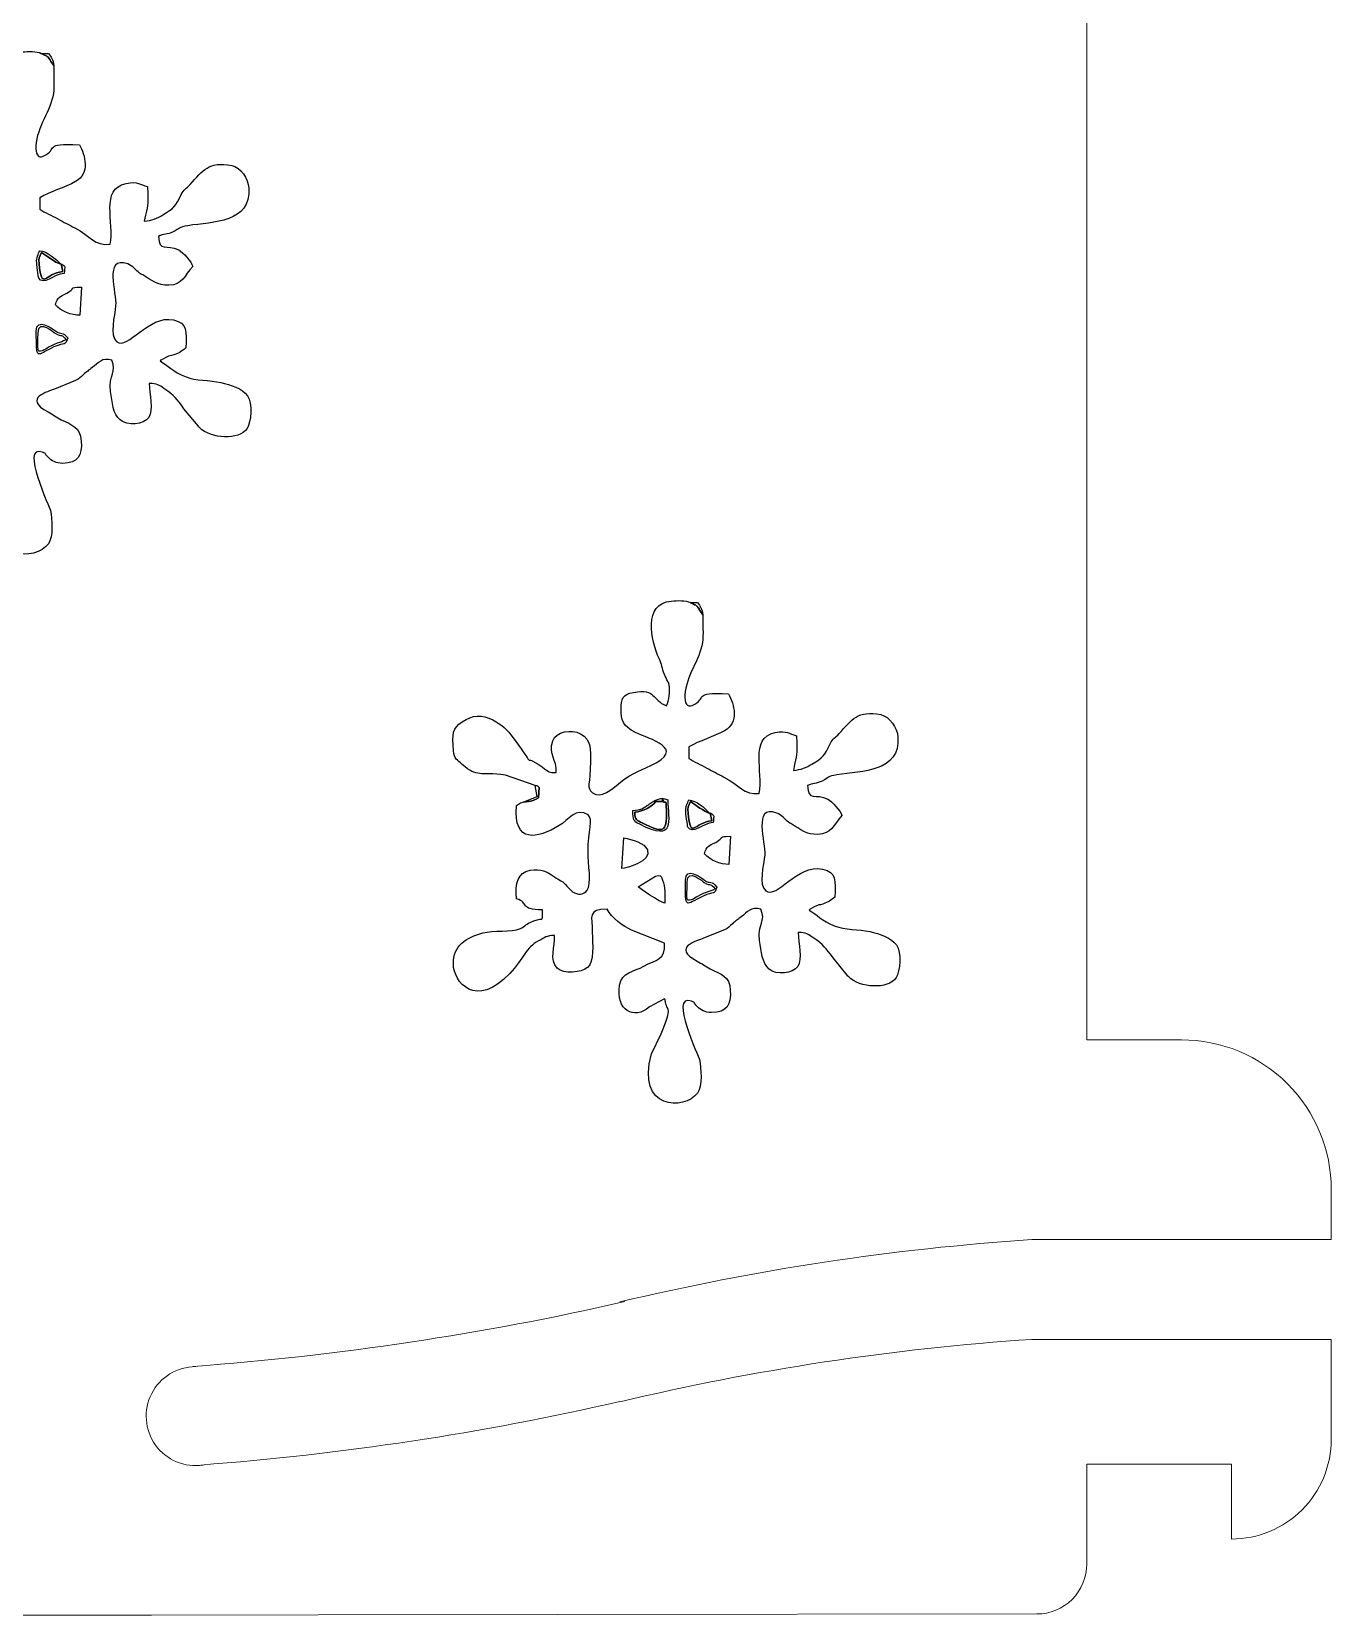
# Model space of a CAD drawing. Header units: centimetres. Extents: x -30.2 to 10.2, y 0.4 to 20.1.
# Drawn here: x -16.542 to -13.939, y 3.527 to 6.699 of the extents above; entities that cross this region are included whole.
import ezdxf

# ---------------------------------------------------------------- set-up
doc = ezdxf.new("R2010")
doc.units = ezdxf.units.CM
doc.header["$MEASUREMENT"] = 0
doc.layers.add('Layer 1', color=7, linetype='Continuous')

msp = doc.modelspace()

# ---------------------------------------------------------------- linework, layer by layer
at = {"layer": 'Layer 1', "color": 1, "lineweight": 9}
for points in [[(-14.4289, 7.63271), (-14.4289, 7.63271), (-14.4289, 4.6799), (-14.4289, 4.6799)], [(-14.4289, 4.6799), (-14.4289, 4.6799), (-14.23887, 4.6799), (-14.23887, 4.6799)], [(-13.93895, 4.3799), (-13.93895, 4.3799), (-13.93895, 4.27989), (-13.93895, 4.27989)], [(-15.36387, 4.15492), (-15.09283, 4.2195), (-14.81688, 4.2613), (-14.53888, 4.27992)], [(-14.53888, 4.27989), (-14.53888, 4.27989), (-13.93888, 4.27989), (-13.93888, 4.27989)], [(-15.35387, 4.15555), (-15.63839, 4.09076), (-15.92752, 4.04735), (-16.21873, 4.02569)], [(-15.36387, 3.95493), (-15.09283, 4.01952), (-14.81688, 4.06132), (-14.53888, 4.07993)], [(-14.53888, 4.07993), (-14.53888, 4.07993), (-13.93888, 4.07993), (-13.93888, 4.07993)], [(-13.93895, 4.07993), (-13.93895, 4.07993), (-13.93895, 3.87994), (-13.93895, 3.87994)], [(-15.36387, 3.95553), (-15.64019, 3.89222), (-15.92089, 3.84968), (-16.20357, 3.8283)], [(-14.42891, 3.82993), (-14.42891, 3.82993), (-14.42891, 3.62993), (-14.42891, 3.62993)], [(-14.42891, 3.82993), (-14.42891, 3.82993), (-14.13891, 3.82993), (-14.13891, 3.82993)], [(-14.13897, 3.82993), (-14.13897, 3.82993), (-14.13897, 3.67994), (-14.13897, 3.67994)], [(-16.74716, 3.52736), (-16.74716, 3.52736), (-16.30179, 3.52743), (-16.30179, 3.52743)]]:
    msp.add_open_spline(points, degree=3, dxfattribs=at)
at = {"layer": 'Layer 1', "color": 250}
for points in [[(-16.8334, 6.28967), (-16.82598, 6.28713), (-16.83016, 6.2903), (-16.82574, 6.2852), (-16.82574, 6.2852), (-16.82574, 6.2852), (-16.8271, 6.26466), (-16.8271, 6.26466), (-16.8271, 6.26466), (-16.84028, 6.25754), (-16.8383, 6.25853), (-16.85788, 6.25627), (-16.85788, 6.25627), (-16.8671, 6.25345), (-16.86348, 6.25433), (-16.87107, 6.24917), (-16.87107, 6.24917), (-16.8776, 6.17186), (-16.82919, 6.18287), (-16.78519, 6.20905), (-16.78519, 6.20905), (-16.76757, 6.21953), (-16.75159, 6.24696), (-16.7277, 6.23057), (-16.7277, 6.23057), (-16.71643, 6.22283), (-16.72768, 6.19859), (-16.72768, 6.15578), (-16.72768, 6.15578), (-16.72767, 6.13477), (-16.72024, 6.09083), (-16.72933, 6.07946), (-16.72933, 6.07946), (-16.73668, 6.07026), (-16.74848, 6.06949), (-16.7585, 6.07674), (-16.7585, 6.07674), (-16.76868, 6.08411), (-16.77134, 6.09229), (-16.78206, 6.09865), (-16.78206, 6.09865), (-16.78799, 6.10218), (-16.78893, 6.10221), (-16.7951, 6.10675), (-16.7951, 6.10675), (-16.81059, 6.11816), (-16.82088, 6.12293), (-16.84366, 6.11957), (-16.84366, 6.11957), (-16.86814, 6.11598), (-16.87405, 6.09313), (-16.87107, 6.0624), (-16.87107, 6.0624), (-16.84401, 6.05499), (-16.8672, 6.04053), (-16.81868, 6.04039), (-16.81868, 6.04039), (-16.81938, 6.01523), (-16.81436, 6.02599), (-16.83646, 6.01818), (-16.83646, 6.01818), (-16.8553, 6.01152), (-16.85046, 6.00836), (-16.86288, 6.00297), (-16.86288, 6.00297), (-16.88225, 5.99459), (-16.91679, 6.00009), (-16.93829, 5.99421), (-16.93829, 5.99421), (-16.97252, 5.98487), (-16.99744, 5.96952), (-16.99743, 5.93188), (-16.99743, 5.93188), (-16.99743, 5.89603), (-16.95218, 5.84053), (-16.8845, 5.9128), (-16.8845, 5.9128), (-16.85628, 5.94291), (-16.85174, 5.96544), (-16.82701, 5.97805), (-16.82701, 5.97805), (-16.81315, 5.98512), (-16.81212, 5.98881), (-16.7948, 5.98887), (-16.7948, 5.98887), (-16.79347, 5.96655), (-16.80595, 5.9402), (-16.78946, 5.92359), (-16.78946, 5.92359), (-16.77727, 5.91128), (-16.74005, 5.91432), (-16.72848, 5.92477), (-16.72848, 5.92477), (-16.71465, 5.93726), (-16.7189, 5.97061), (-16.71923, 5.99509), (-16.71923, 5.99509), (-16.71967, 6.02807), (-16.72922, 6.04142), (-16.68919, 6.04142), (-16.68919, 6.04142), (-16.68109, 6.02533), (-16.65713, 6.0065), (-16.64034, 5.99981), (-16.64034, 5.99981), (-16.64034, 5.99981), (-16.57478, 5.97394), (-16.57478, 5.97394), (-16.57478, 5.97394), (-16.57112, 5.93848), (-16.59175, 5.94144), (-16.61613, 5.92752), (-16.61613, 5.92752), (-16.63515, 5.91666), (-16.6606, 5.91512), (-16.66461, 5.8895), (-16.66461, 5.8895), (-16.67253, 5.83896), (-16.63517, 5.8187), (-16.60462, 5.84627), (-16.60462, 5.84627), (-16.60462, 5.84627), (-16.57482, 5.86229), (-16.57482, 5.86229), (-16.57482, 5.86229), (-16.57425, 5.86155), (-16.57364, 5.8612), (-16.57345, 5.85983), (-16.57345, 5.85983), (-16.56976, 5.83312), (-16.55665, 5.85205), (-16.58137, 5.79188), (-16.58137, 5.79188), (-16.58137, 5.79188), (-16.60064, 5.75185), (-16.60064, 5.75185), (-16.60064, 5.75185), (-16.63227, 5.6387), (-16.53409, 5.63829), (-16.50865, 5.67335), (-16.50865, 5.67335), (-16.49855, 5.68727), (-16.50095, 5.72367), (-16.50426, 5.74033), (-16.50426, 5.74033), (-16.50499, 5.74396), (-16.56664, 5.87426), (-16.52048, 5.85721), (-16.52048, 5.85721), (-16.51125, 5.85382), (-16.51801, 5.85521), (-16.50929, 5.84694), (-16.50929, 5.84694), (-16.5018, 5.83985), (-16.49351, 5.83479), (-16.48046, 5.83476), (-16.48046, 5.83476), (-16.44898, 5.83466), (-16.44111, 5.85057), (-16.44268, 5.8795), (-16.44268, 5.8795), (-16.44421, 5.90775), (-16.46193, 5.91181), (-16.48282, 5.92214), (-16.48282, 5.92214), (-16.49343, 5.92737), (-16.49887, 5.93254), (-16.50912, 5.93782), (-16.50912, 5.93782), (-16.56251, 5.96528), (-16.50726, 5.97913), (-16.49638, 5.98331), (-16.49638, 5.98331), (-16.49638, 5.98331), (-16.45411, 6.00047), (-16.45411, 6.00047), (-16.45411, 6.00047), (-16.44617, 6.00453), (-16.4448, 6.00676), (-16.4385, 6.01251), (-16.4385, 6.01251), (-16.43153, 6.01886), (-16.42852, 6.02066), (-16.42081, 6.02643), (-16.42081, 6.02643), (-16.40825, 6.03585), (-16.40132, 6.04755), (-16.3814, 6.04142), (-16.3814, 6.04142), (-16.37055, 6.01692), (-16.38876, 6.01317), (-16.38401, 5.97869), (-16.38401, 5.97869), (-16.38109, 5.95749), (-16.37942, 5.93397), (-16.3649, 5.92161), (-16.3649, 5.92161), (-16.35045, 5.90929), (-16.31732, 5.91218), (-16.3076, 5.92686), (-16.3076, 5.92686), (-16.29761, 5.94195), (-16.30654, 5.97322), (-16.30654, 5.99492), (-16.30654, 5.99492), (-16.29049, 5.99471), (-16.28678, 5.99159), (-16.27723, 5.98488), (-16.27723, 5.98488), (-16.25468, 5.96907), (-16.25229, 5.9653), (-16.23703, 5.94427), (-16.23703, 5.94427), (-16.23703, 5.94427), (-16.20886, 5.9096), (-16.20886, 5.9096), (-16.20886, 5.9096), (-16.20818, 5.90885), (-16.20619, 5.90672), (-16.20549, 5.90599), (-16.20549, 5.90599), (-16.18391, 5.88386), (-16.12655, 5.88018), (-16.11056, 5.90467), (-16.11056, 5.90467), (-16.10242, 5.91714), (-16.09925, 5.95483), (-16.1099, 5.97024), (-16.1099, 5.97024), (-16.11969, 5.98439), (-16.14349, 5.99233), (-16.16329, 5.99672), (-16.16329, 5.99672), (-16.18449, 6.00139), (-16.2145, 6.00055), (-16.23271, 6.00777), (-16.23271, 6.00777), (-16.26082, 6.0189), (-16.26829, 6.03096), (-16.285, 6.03987), (-16.285, 6.03987), (-16.2843, 6.04046), (-16.28315, 6.04215), (-16.28278, 6.04148), (-16.28278, 6.04148), (-16.28278, 6.04148), (-16.27353, 6.04704), (-16.27353, 6.04704), (-16.27353, 6.04704), (-16.26424, 6.05127), (-16.26595, 6.04934), (-16.25722, 6.05207), (-16.25722, 6.05207), (-16.2458, 6.05564), (-16.24199, 6.05987), (-16.23309, 6.06591), (-16.23309, 6.06591), (-16.23267, 6.09955), (-16.22871, 6.1157), (-16.25826, 6.12208), (-16.25826, 6.12208), (-16.30869, 6.13293), (-16.34914, 6.06049), (-16.37187, 6.07874), (-16.37187, 6.07874), (-16.38667, 6.09065), (-16.37579, 6.1301), (-16.37388, 6.1506), (-16.37388, 6.1506), (-16.37161, 6.17464), (-16.39885, 6.25156), (-16.34973, 6.23428), (-16.34973, 6.23428), (-16.33905, 6.23051), (-16.33407, 6.2216), (-16.32599, 6.21595), (-16.32599, 6.21595), (-16.31854, 6.21074), (-16.32677, 6.21645), (-16.31942, 6.21213), (-16.31942, 6.21213), (-16.30223, 6.20199), (-16.29086, 6.19044), (-16.26709, 6.19145), (-16.26709, 6.19145), (-16.24018, 6.19257), (-16.23653, 6.21023), (-16.21946, 6.22925), (-16.21946, 6.22925), (-16.22187, 6.23869), (-16.23856, 6.2578), (-16.24756, 6.26232), (-16.24756, 6.26232), (-16.27232, 6.27474), (-16.28659, 6.25661), (-16.28804, 6.28947), (-16.28804, 6.28947), (-16.27816, 6.29457), (-16.27038, 6.29274), (-16.2589, 6.29843), (-16.2589, 6.29843), (-16.24486, 6.30535), (-16.24799, 6.30784), (-16.22903, 6.31084), (-16.22903, 6.31084), (-16.17871, 6.31878), (-16.10215, 6.31598), (-16.10702, 6.38641), (-16.10702, 6.38641), (-16.10829, 6.40482), (-16.12361, 6.42809), (-16.1415, 6.43142), (-16.1415, 6.43142), (-16.18802, 6.44008), (-16.19897, 6.42176), (-16.22479, 6.39338), (-16.22479, 6.39338), (-16.23247, 6.38493), (-16.23714, 6.38372), (-16.24252, 6.37303), (-16.24252, 6.37303), (-16.25482, 6.3486), (-16.25667, 6.34604), (-16.27928, 6.33243), (-16.27928, 6.33243), (-16.29017, 6.32588), (-16.30174, 6.32071), (-16.31648, 6.31968), (-16.31648, 6.31968), (-16.30937, 6.35755), (-16.3089, 6.34295), (-16.31004, 6.3891), (-16.31004, 6.3891), (-16.32569, 6.39291), (-16.32893, 6.40032), (-16.35282, 6.39547), (-16.35282, 6.39547), (-16.40602, 6.38468), (-16.37536, 6.31669), (-16.38489, 6.27366), (-16.38489, 6.27366), (-16.41559, 6.26937), (-16.42496, 6.29095), (-16.45541, 6.30631), (-16.45541, 6.30631), (-16.46799, 6.31267), (-16.47736, 6.31787), (-16.4898, 6.32444), (-16.4898, 6.32444), (-16.50221, 6.33097), (-16.51521, 6.3372), (-16.52588, 6.34362), (-16.52588, 6.34362), (-16.52588, 6.34362), (-16.52577, 6.36671), (-16.52577, 6.36671), (-16.52577, 6.36671), (-16.50545, 6.379), (-16.4761, 6.38703), (-16.45403, 6.39913), (-16.45403, 6.39913), (-16.42466, 6.41522), (-16.43498, 6.45248), (-16.44645, 6.47304), (-16.44645, 6.47304), (-16.52196, 6.47634), (-16.48593, 6.46487), (-16.519, 6.44981), (-16.519, 6.44981), (-16.52951, 6.44502), (-16.53458, 6.45516), (-16.53374, 6.47023), (-16.53374, 6.47023), (-16.53157, 6.5095), (-16.5037, 6.54084), (-16.49858, 6.57572), (-16.49858, 6.57572), (-16.49642, 6.5904), (-16.49791, 6.61557), (-16.49789, 6.63136), (-16.49789, 6.63136), (-16.49789, 6.63136), (-16.50359, 6.63972), (-16.50359, 6.63972), (-16.50359, 6.63972), (-16.50695, 6.64515), (-16.5029, 6.64102), (-16.50749, 6.64631), (-16.50749, 6.64631), (-16.51328, 6.653), (-16.51163, 6.64896), (-16.52294, 6.65596), (-16.52294, 6.65596), (-16.53204, 6.66057), (-16.54853, 6.66008), (-16.56092, 6.65898), (-16.56092, 6.65898), (-16.61767, 6.65394), (-16.60208, 6.58026), (-16.58542, 6.54355), (-16.58542, 6.54355), (-16.57969, 6.53095), (-16.5796, 6.52516), (-16.5748, 6.51206), (-16.5748, 6.51206), (-16.57287, 6.50679), (-16.57022, 6.50284), (-16.56802, 6.49784), (-16.56802, 6.49784), (-16.56491, 6.49086), (-16.56726, 6.50057), (-16.56539, 6.49072), (-16.56539, 6.49072), (-16.56303, 6.47842), (-16.56525, 6.4598), (-16.57045, 6.44902), (-16.57045, 6.44902), (-16.60144, 6.46128), (-16.59007, 6.48382), (-16.63662, 6.47599), (-16.63662, 6.47599), (-16.65808, 6.47237), (-16.66119, 6.46283), (-16.66164, 6.4427), (-16.66164, 6.4427), (-16.66216, 6.42048), (-16.65821, 6.40869), (-16.6325, 6.39575), (-16.6325, 6.39575), (-16.60555, 6.3822), (-16.52784, 6.36364), (-16.60207, 6.32957), (-16.60207, 6.32957), (-16.62528, 6.31892), (-16.64851, 6.30909), (-16.66655, 6.29294), (-16.66655, 6.29294), (-16.67815, 6.28254), (-16.7027, 6.2621), (-16.71876, 6.27472), (-16.71876, 6.27472), (-16.73206, 6.28515), (-16.72289, 6.29132), (-16.72275, 6.33769), (-16.72275, 6.33769), (-16.72269, 6.35983), (-16.72056, 6.38075), (-16.74284, 6.39322), (-16.74284, 6.39322), (-16.75995, 6.4028), (-16.79231, 6.39738), (-16.79811, 6.3792), (-16.79811, 6.3792), (-16.80795, 6.3484), (-16.7894, 6.343), (-16.79128, 6.31546), (-16.79128, 6.31546), (-16.80702, 6.31556), (-16.80348, 6.31555), (-16.81985, 6.32681), (-16.81985, 6.32681), (-16.86714, 6.35936), (-16.82335, 6.31162), (-16.87762, 6.38479), (-16.87762, 6.38479), (-16.8902, 6.40175), (-16.89928, 6.41074), (-16.91813, 6.42077), (-16.91813, 6.42077), (-16.94089, 6.43288), (-16.95871, 6.43083), (-16.97971, 6.41704), (-16.97971, 6.41704), (-16.99964, 6.40395), (-16.99999, 6.39341), (-16.99706, 6.35872), (-16.99706, 6.35872), (-16.9957, 6.34259), (-16.98948, 6.34055), (-16.97959, 6.3317), (-16.97959, 6.3317), (-16.94833, 6.30366), (-16.94627, 6.31799), (-16.89295, 6.31025), (-16.89295, 6.31025), (-16.89295, 6.31025), (-16.8334, 6.28967), (-16.8334, 6.28967)], [(-15.5334, 5.18967), (-15.52598, 5.18713), (-15.53016, 5.1903), (-15.52574, 5.1852), (-15.52574, 5.1852), (-15.52574, 5.1852), (-15.5271, 5.16467), (-15.5271, 5.16467), (-15.5271, 5.16467), (-15.54028, 5.15754), (-15.5383, 5.15853), (-15.55788, 5.15627), (-15.55788, 5.15627), (-15.5671, 5.15345), (-15.56348, 5.15433), (-15.57107, 5.14917), (-15.57107, 5.14917), (-15.5776, 5.07186), (-15.52919, 5.08287), (-15.48519, 5.10905), (-15.48519, 5.10905), (-15.46757, 5.11953), (-15.45159, 5.14696), (-15.4277, 5.13057), (-15.4277, 5.13057), (-15.41643, 5.12283), (-15.42768, 5.09859), (-15.42768, 5.05578), (-15.42768, 5.05578), (-15.42767, 5.03477), (-15.42024, 4.99083), (-15.42933, 4.97946), (-15.42933, 4.97946), (-15.43668, 4.97026), (-15.44848, 4.96949), (-15.4585, 4.97674), (-15.4585, 4.97674), (-15.46868, 4.98411), (-15.47134, 4.99229), (-15.48206, 4.99865), (-15.48206, 4.99865), (-15.48799, 5.00218), (-15.48893, 5.00221), (-15.4951, 5.00675), (-15.4951, 5.00675), (-15.51059, 5.01816), (-15.52088, 5.02293), (-15.54366, 5.01957), (-15.54366, 5.01957), (-15.56814, 5.01598), (-15.57405, 4.99312), (-15.57107, 4.9624), (-15.57107, 4.9624), (-15.54401, 4.955), (-15.5672, 4.94053), (-15.51868, 4.94039), (-15.51868, 4.94039), (-15.51938, 4.91523), (-15.51436, 4.92599), (-15.53646, 4.91818), (-15.53646, 4.91818), (-15.5553, 4.91152), (-15.55046, 4.90836), (-15.56288, 4.90297), (-15.56288, 4.90297), (-15.58225, 4.89459), (-15.61679, 4.90009), (-15.63829, 4.89421), (-15.63829, 4.89421), (-15.67252, 4.88487), (-15.69744, 4.86952), (-15.69743, 4.83188), (-15.69743, 4.83188), (-15.69743, 4.79603), (-15.65218, 4.74053), (-15.5845, 4.8128), (-15.5845, 4.8128), (-15.55628, 4.84291), (-15.55174, 4.86544), (-15.52701, 4.87805), (-15.52701, 4.87805), (-15.51315, 4.88512), (-15.51212, 4.88881), (-15.4948, 4.88887), (-15.4948, 4.88887), (-15.49347, 4.86655), (-15.50595, 4.8402), (-15.48946, 4.82359), (-15.48946, 4.82359), (-15.47727, 4.81128), (-15.44005, 4.81432), (-15.42848, 4.82477), (-15.42848, 4.82477), (-15.41465, 4.83726), (-15.4189, 4.87061), (-15.41923, 4.89509), (-15.41923, 4.89509), (-15.41967, 4.92807), (-15.42922, 4.94142), (-15.38919, 4.94142), (-15.38919, 4.94142), (-15.38109, 4.92533), (-15.35713, 4.9065), (-15.34034, 4.89981), (-15.34034, 4.89981), (-15.34034, 4.89981), (-15.27478, 4.87394), (-15.27478, 4.87394), (-15.27478, 4.87394), (-15.27112, 4.83848), (-15.29175, 4.84144), (-15.31613, 4.82752), (-15.31613, 4.82752), (-15.33515, 4.81666), (-15.3606, 4.81512), (-15.36461, 4.7895), (-15.36461, 4.7895), (-15.37253, 4.73896), (-15.33517, 4.7187), (-15.30462, 4.74627), (-15.30462, 4.74627), (-15.30462, 4.74627), (-15.27482, 4.76229), (-15.27482, 4.76229), (-15.27482, 4.76229), (-15.27425, 4.76155), (-15.27364, 4.7612), (-15.27345, 4.75983), (-15.27345, 4.75983), (-15.26976, 4.73312), (-15.25665, 4.75205), (-15.28137, 4.69188), (-15.28137, 4.69188), (-15.28137, 4.69188), (-15.30064, 4.65185), (-15.30064, 4.65185), (-15.30064, 4.65185), (-15.33227, 4.5387), (-15.23409, 4.53829), (-15.20865, 4.57335), (-15.20865, 4.57335), (-15.19855, 4.58727), (-15.20095, 4.62367), (-15.20426, 4.64033), (-15.20426, 4.64033), (-15.20499, 4.64397), (-15.26664, 4.77426), (-15.22048, 4.75721), (-15.22048, 4.75721), (-15.21125, 4.75382), (-15.21801, 4.75521), (-15.20929, 4.74694), (-15.20929, 4.74694), (-15.2018, 4.73985), (-15.19351, 4.73479), (-15.18046, 4.73476), (-15.18046, 4.73476), (-15.14898, 4.73466), (-15.14111, 4.75057), (-15.14268, 4.7795), (-15.14268, 4.7795), (-15.14421, 4.80775), (-15.16193, 4.81181), (-15.18282, 4.82214), (-15.18282, 4.82214), (-15.19343, 4.82737), (-15.19887, 4.83254), (-15.20912, 4.83782), (-15.20912, 4.83782), (-15.26251, 4.86528), (-15.20726, 4.87913), (-15.19638, 4.88331), (-15.19638, 4.88331), (-15.19638, 4.88331), (-15.15411, 4.90047), (-15.15411, 4.90047), (-15.15411, 4.90047), (-15.14617, 4.90453), (-15.1448, 4.90676), (-15.1385, 4.91251), (-15.1385, 4.91251), (-15.13153, 4.91886), (-15.12852, 4.92066), (-15.12081, 4.92643), (-15.12081, 4.92643), (-15.10825, 4.93585), (-15.10132, 4.94755), (-15.0814, 4.94142), (-15.0814, 4.94142), (-15.07055, 4.91692), (-15.08876, 4.91317), (-15.08401, 4.87869), (-15.08401, 4.87869), (-15.08109, 4.85749), (-15.07942, 4.83397), (-15.0649, 4.82161), (-15.0649, 4.82161), (-15.05045, 4.80929), (-15.01732, 4.81218), (-15.0076, 4.82686), (-15.0076, 4.82686), (-14.99761, 4.84195), (-15.00654, 4.87322), (-15.00654, 4.89492), (-15.00654, 4.89492), (-14.99049, 4.89471), (-14.98678, 4.89159), (-14.97723, 4.88488), (-14.97723, 4.88488), (-14.95468, 4.86907), (-14.95229, 4.8653), (-14.93703, 4.84427), (-14.93703, 4.84427), (-14.93703, 4.84427), (-14.90886, 4.8096), (-14.90886, 4.8096), (-14.90886, 4.8096), (-14.90818, 4.80885), (-14.90619, 4.80672), (-14.90549, 4.80599), (-14.90549, 4.80599), (-14.88391, 4.78386), (-14.82655, 4.78018), (-14.81056, 4.80467), (-14.81056, 4.80467), (-14.80242, 4.81714), (-14.79925, 4.85483), (-14.8099, 4.87024), (-14.8099, 4.87024), (-14.81969, 4.88439), (-14.84349, 4.89233), (-14.86329, 4.89672), (-14.86329, 4.89672), (-14.88449, 4.90139), (-14.9145, 4.90055), (-14.93271, 4.90777), (-14.93271, 4.90777), (-14.96082, 4.9189), (-14.96829, 4.93096), (-14.985, 4.93988), (-14.985, 4.93988), (-14.9843, 4.94046), (-14.98315, 4.94215), (-14.98278, 4.94148), (-14.98278, 4.94148), (-14.98278, 4.94148), (-14.97353, 4.94704), (-14.97353, 4.94704), (-14.97353, 4.94704), (-14.96424, 4.95127), (-14.96595, 4.94934), (-14.95722, 4.95207), (-14.95722, 4.95207), (-14.9458, 4.95564), (-14.94199, 4.95987), (-14.93309, 4.96591), (-14.93309, 4.96591), (-14.93267, 4.99955), (-14.92871, 5.0157), (-14.95826, 5.02208), (-14.95826, 5.02208), (-15.00869, 5.03293), (-15.04914, 4.96049), (-15.07187, 4.97874), (-15.07187, 4.97874), (-15.08667, 4.99064), (-15.07579, 5.0301), (-15.07388, 5.0506), (-15.07388, 5.0506), (-15.07161, 5.07464), (-15.09885, 5.15156), (-15.04973, 5.13428), (-15.04973, 5.13428), (-15.03905, 5.13051), (-15.03407, 5.1216), (-15.02599, 5.11595), (-15.02599, 5.11595), (-15.01854, 5.11074), (-15.02677, 5.11645), (-15.01942, 5.11213), (-15.01942, 5.11213), (-15.00223, 5.10199), (-14.99086, 5.09044), (-14.96709, 5.09145), (-14.96709, 5.09145), (-14.94018, 5.09257), (-14.93653, 5.11023), (-14.91946, 5.12925), (-14.91946, 5.12925), (-14.92187, 5.13869), (-14.93856, 5.1578), (-14.94756, 5.16232), (-14.94756, 5.16232), (-14.97232, 5.17474), (-14.98659, 5.15661), (-14.98804, 5.18947), (-14.98804, 5.18947), (-14.97816, 5.19457), (-14.97038, 5.19274), (-14.9589, 5.19843), (-14.9589, 5.19843), (-14.94486, 5.20535), (-14.94799, 5.20785), (-14.92903, 5.21084), (-14.92903, 5.21084), (-14.87871, 5.21878), (-14.80215, 5.21598), (-14.80702, 5.28641), (-14.80702, 5.28641), (-14.80829, 5.30482), (-14.82361, 5.32809), (-14.8415, 5.33142), (-14.8415, 5.33142), (-14.88802, 5.34008), (-14.89897, 5.32176), (-14.92479, 5.29338), (-14.92479, 5.29338), (-14.93247, 5.28493), (-14.93714, 5.28372), (-14.94252, 5.27303), (-14.94252, 5.27303), (-14.95482, 5.2486), (-14.95667, 5.24604), (-14.97928, 5.23243), (-14.97928, 5.23243), (-14.99017, 5.22588), (-15.00174, 5.22071), (-15.01648, 5.21968), (-15.01648, 5.21968), (-15.00937, 5.25755), (-15.0089, 5.24295), (-15.01004, 5.28909), (-15.01004, 5.28909), (-15.02569, 5.2929), (-15.02893, 5.30032), (-15.05282, 5.29547), (-15.05282, 5.29547), (-15.10602, 5.28468), (-15.07536, 5.21669), (-15.08489, 5.17366), (-15.08489, 5.17366), (-15.11559, 5.16937), (-15.12496, 5.19095), (-15.15541, 5.20631), (-15.15541, 5.20631), (-15.16799, 5.21267), (-15.17736, 5.21787), (-15.1898, 5.22444), (-15.1898, 5.22444), (-15.20221, 5.23097), (-15.21521, 5.2372), (-15.22588, 5.24362), (-15.22588, 5.24362), (-15.22588, 5.24362), (-15.22577, 5.26671), (-15.22577, 5.26671), (-15.22577, 5.26671), (-15.20545, 5.279), (-15.1761, 5.28703), (-15.15403, 5.29913), (-15.15403, 5.29913), (-15.12466, 5.31522), (-15.13498, 5.35248), (-15.14645, 5.37304), (-15.14645, 5.37304), (-15.22196, 5.37634), (-15.18593, 5.36487), (-15.219, 5.34981), (-15.219, 5.34981), (-15.22951, 5.34502), (-15.23458, 5.35516), (-15.23374, 5.37023), (-15.23374, 5.37023), (-15.23157, 5.4095), (-15.2037, 5.44084), (-15.19858, 5.47572), (-15.19858, 5.47572), (-15.19642, 5.4904), (-15.19791, 5.51557), (-15.19789, 5.53136), (-15.19789, 5.53136), (-15.19789, 5.53136), (-15.20359, 5.53972), (-15.20359, 5.53972), (-15.20359, 5.53972), (-15.20695, 5.54515), (-15.2029, 5.54102), (-15.20749, 5.54631), (-15.20749, 5.54631), (-15.21328, 5.553), (-15.21163, 5.54896), (-15.22294, 5.55596), (-15.22294, 5.55596), (-15.23204, 5.56057), (-15.24853, 5.56008), (-15.26092, 5.55898), (-15.26092, 5.55898), (-15.31767, 5.55394), (-15.30208, 5.48026), (-15.28542, 5.44355), (-15.28542, 5.44355), (-15.27969, 5.43095), (-15.2796, 5.42516), (-15.2748, 5.41206), (-15.2748, 5.41206), (-15.27287, 5.40679), (-15.27022, 5.40284), (-15.26802, 5.39784), (-15.26802, 5.39784), (-15.26491, 5.39086), (-15.26726, 5.40057), (-15.26539, 5.39073), (-15.26539, 5.39073), (-15.26303, 5.37842), (-15.26525, 5.3598), (-15.27045, 5.34902), (-15.27045, 5.34902), (-15.30144, 5.36128), (-15.29007, 5.38382), (-15.33662, 5.37599), (-15.33662, 5.37599), (-15.35808, 5.37237), (-15.36119, 5.36283), (-15.36164, 5.3427), (-15.36164, 5.3427), (-15.36216, 5.32048), (-15.35821, 5.30869), (-15.3325, 5.29575), (-15.3325, 5.29575), (-15.30555, 5.2822), (-15.22784, 5.26363), (-15.30207, 5.22957), (-15.30207, 5.22957), (-15.32528, 5.21892), (-15.34851, 5.20909), (-15.36655, 5.19294), (-15.36655, 5.19294), (-15.37815, 5.18254), (-15.4027, 5.16209), (-15.41876, 5.17472), (-15.41876, 5.17472), (-15.43206, 5.18515), (-15.42289, 5.19132), (-15.42275, 5.23769), (-15.42275, 5.23769), (-15.42269, 5.25982), (-15.42056, 5.28075), (-15.44284, 5.29322), (-15.44284, 5.29322), (-15.45995, 5.3028), (-15.49231, 5.29738), (-15.49811, 5.2792), (-15.49811, 5.2792), (-15.50795, 5.24839), (-15.4894, 5.243), (-15.49128, 5.21547), (-15.49128, 5.21547), (-15.50702, 5.21556), (-15.50348, 5.21555), (-15.51985, 5.22681), (-15.51985, 5.22681), (-15.56714, 5.25936), (-15.52335, 5.21162), (-15.57762, 5.28479), (-15.57762, 5.28479), (-15.5902, 5.30175), (-15.59928, 5.31074), (-15.61813, 5.32077), (-15.61813, 5.32077), (-15.64089, 5.33288), (-15.65871, 5.33083), (-15.67971, 5.31703), (-15.67971, 5.31703), (-15.69964, 5.30395), (-15.69999, 5.29341), (-15.69706, 5.25872), (-15.69706, 5.25872), (-15.6957, 5.24259), (-15.68948, 5.24055), (-15.67959, 5.2317), (-15.67959, 5.2317), (-15.64833, 5.20366), (-15.64627, 5.21799), (-15.59295, 5.21025), (-15.59295, 5.21025), (-15.59295, 5.21025), (-15.5334, 5.18967), (-15.5334, 5.18967)]]:
    msp.add_open_spline(points, degree=3, knots=[0, 0, 0, 0, 0.0081301, 0.0081301, 0.0081301, 0.0081301, 0.0162602, 0.0162602, 0.0162602, 0.0162602, 0.0243902, 0.0243902, 0.0243902, 0.0243902, 0.0325203, 0.0325203, 0.0325203, 0.0325203, 0.0406504, 0.0406504, 0.0406504, 0.0406504, 0.0487805, 0.0487805, 0.0487805, 0.0487805, 0.0569106, 0.0569106, 0.0569106, 0.0569106, 0.0650407, 0.0650407, 0.0650407, 0.0650407, 0.0731707, 0.0731707, 0.0731707, 0.0731707, 0.0813008, 0.0813008, 0.0813008, 0.0813008, 0.0894309, 0.0894309, 0.0894309, 0.0894309, 0.097561, 0.097561, 0.097561, 0.097561, 0.1056911, 0.1056911, 0.1056911, 0.1056911, 0.1138211, 0.1138211, 0.1138211, 0.1138211, 0.1219512, 0.1219512, 0.1219512, 0.1219512, 0.1300813, 0.1300813, 0.1300813, 0.1300813, 0.1382114, 0.1382114, 0.1382114, 0.1382114, 0.1463415, 0.1463415, 0.1463415, 0.1463415, 0.1544715, 0.1544715, 0.1544715, 0.1544715, 0.1626016, 0.1626016, 0.1626016, 0.1626016, 0.1707317, 0.1707317, 0.1707317, 0.1707317, 0.1788618, 0.1788618, 0.1788618, 0.1788618, 0.1869919, 0.1869919, 0.1869919, 0.1869919, 0.195122, 0.195122, 0.195122, 0.195122, 0.203252, 0.203252, 0.203252, 0.203252, 0.2113821, 0.2113821, 0.2113821, 0.2113821, 0.2195122, 0.2195122, 0.2195122, 0.2195122, 0.2276423, 0.2276423, 0.2276423, 0.2276423, 0.2357724, 0.2357724, 0.2357724, 0.2357724, 0.2439024, 0.2439024, 0.2439024, 0.2439024, 0.2520325, 0.2520325, 0.2520325, 0.2520325, 0.2601626, 0.2601626, 0.2601626, 0.2601626, 0.2682927, 0.2682927, 0.2682927, 0.2682927, 0.2764228, 0.2764228, 0.2764228, 0.2764228, 0.2845528, 0.2845528, 0.2845528, 0.2845528, 0.2926829, 0.2926829, 0.2926829, 0.2926829, 0.300813, 0.300813, 0.300813, 0.300813, 0.3089431, 0.3089431, 0.3089431, 0.3089431, 0.3170732, 0.3170732, 0.3170732, 0.3170732, 0.3252033, 0.3252033, 0.3252033, 0.3252033, 0.3333333, 0.3333333, 0.3333333, 0.3333333, 0.3414634, 0.3414634, 0.3414634, 0.3414634, 0.3495935, 0.3495935, 0.3495935, 0.3495935, 0.3577236, 0.3577236, 0.3577236, 0.3577236, 0.3658537, 0.3658537, 0.3658537, 0.3658537, 0.3739837, 0.3739837, 0.3739837, 0.3739837, 0.3821138, 0.3821138, 0.3821138, 0.3821138, 0.3902439, 0.3902439, 0.3902439, 0.3902439, 0.398374, 0.398374, 0.398374, 0.398374, 0.4065041, 0.4065041, 0.4065041, 0.4065041, 0.4146341, 0.4146341, 0.4146341, 0.4146341, 0.4227642, 0.4227642, 0.4227642, 0.4227642, 0.4308943, 0.4308943, 0.4308943, 0.4308943, 0.4390244, 0.4390244, 0.4390244, 0.4390244, 0.4471545, 0.4471545, 0.4471545, 0.4471545, 0.4552846, 0.4552846, 0.4552846, 0.4552846, 0.4634146, 0.4634146, 0.4634146, 0.4634146, 0.4715447, 0.4715447, 0.4715447, 0.4715447, 0.4796748, 0.4796748, 0.4796748, 0.4796748, 0.4878049, 0.4878049, 0.4878049, 0.4878049, 0.495935, 0.495935, 0.495935, 0.495935, 0.504065, 0.504065, 0.504065, 0.504065, 0.5121951, 0.5121951, 0.5121951, 0.5121951, 0.5203252, 0.5203252, 0.5203252, 0.5203252, 0.5284553, 0.5284553, 0.5284553, 0.5284553, 0.5365854, 0.5365854, 0.5365854, 0.5365854, 0.5447154, 0.5447154, 0.5447154, 0.5447154, 0.5528455, 0.5528455, 0.5528455, 0.5528455, 0.5609756, 0.5609756, 0.5609756, 0.5609756, 0.5691057, 0.5691057, 0.5691057, 0.5691057, 0.5772358, 0.5772358, 0.5772358, 0.5772358, 0.5853659, 0.5853659, 0.5853659, 0.5853659, 0.5934959, 0.5934959, 0.5934959, 0.5934959, 0.601626, 0.601626, 0.601626, 0.601626, 0.6097561, 0.6097561, 0.6097561, 0.6097561, 0.6178862, 0.6178862, 0.6178862, 0.6178862, 0.6260163, 0.6260163, 0.6260163, 0.6260163, 0.6341463, 0.6341463, 0.6341463, 0.6341463, 0.6422764, 0.6422764, 0.6422764, 0.6422764, 0.6504065, 0.6504065, 0.6504065, 0.6504065, 0.6585366, 0.6585366, 0.6585366, 0.6585366, 0.6666667, 0.6666667, 0.6666667, 0.6666667, 0.6747967, 0.6747967, 0.6747967, 0.6747967, 0.6829268, 0.6829268, 0.6829268, 0.6829268, 0.6910569, 0.6910569, 0.6910569, 0.6910569, 0.699187, 0.699187, 0.699187, 0.699187, 0.7073171, 0.7073171, 0.7073171, 0.7073171, 0.7154472, 0.7154472, 0.7154472, 0.7154472, 0.7235772, 0.7235772, 0.7235772, 0.7235772, 0.7317073, 0.7317073, 0.7317073, 0.7317073, 0.7398374, 0.7398374, 0.7398374, 0.7398374, 0.7479675, 0.7479675, 0.7479675, 0.7479675, 0.7560976, 0.7560976, 0.7560976, 0.7560976, 0.7642276, 0.7642276, 0.7642276, 0.7642276, 0.7723577, 0.7723577, 0.7723577, 0.7723577, 0.7804878, 0.7804878, 0.7804878, 0.7804878, 0.7886179, 0.7886179, 0.7886179, 0.7886179, 0.796748, 0.796748, 0.796748, 0.796748, 0.804878, 0.804878, 0.804878, 0.804878, 0.8130081, 0.8130081, 0.8130081, 0.8130081, 0.8211382, 0.8211382, 0.8211382, 0.8211382, 0.8292683, 0.8292683, 0.8292683, 0.8292683, 0.8373984, 0.8373984, 0.8373984, 0.8373984, 0.8455285, 0.8455285, 0.8455285, 0.8455285, 0.8536585, 0.8536585, 0.8536585, 0.8536585, 0.8617886, 0.8617886, 0.8617886, 0.8617886, 0.8699187, 0.8699187, 0.8699187, 0.8699187, 0.8780488, 0.8780488, 0.8780488, 0.8780488, 0.8861789, 0.8861789, 0.8861789, 0.8861789, 0.8943089, 0.8943089, 0.8943089, 0.8943089, 0.902439, 0.902439, 0.902439, 0.902439, 0.9105691, 0.9105691, 0.9105691, 0.9105691, 0.9186992, 0.9186992, 0.9186992, 0.9186992, 0.9268293, 0.9268293, 0.9268293, 0.9268293, 0.9349593, 0.9349593, 0.9349593, 0.9349593, 0.9430894, 0.9430894, 0.9430894, 0.9430894, 0.9512195, 0.9512195, 0.9512195, 0.9512195, 0.9593496, 0.9593496, 0.9593496, 0.9593496, 0.9674797, 0.9674797, 0.9674797, 0.9674797, 0.9756098, 0.9756098, 0.9756098, 0.9756098, 0.9837398, 0.9837398, 0.9837398, 0.9837398, 1, 1, 1, 1], dxfattribs=at)
at = {"layer": 'Layer 1', "color": 251}
for points, knots in [([(-16.49789, 6.63136), (-16.49895, 6.64459), (-16.50291, 6.64781), (-16.50837, 6.65596), (-16.50837, 6.65596), (-16.50837, 6.65596), (-16.52294, 6.65596), (-16.52294, 6.65596), (-16.52294, 6.65596), (-16.51163, 6.64896), (-16.51328, 6.653), (-16.50749, 6.64631), (-16.50749, 6.64631), (-16.5029, 6.64102), (-16.50695, 6.64515), (-16.50359, 6.63972), (-16.50359, 6.63972), (-16.50359, 6.63972), (-16.49789, 6.63136), (-16.49789, 6.63136)], [0, 0, 0, 0, 0.1666667, 0.1666667, 0.1666667, 0.1666667, 0.3333333, 0.3333333, 0.3333333, 0.3333333, 0.5, 0.5, 0.5, 0.5, 0.6666667, 0.6666667, 0.6666667, 0.6666667, 1, 1, 1, 1]), ([(-16.53277, 6.09983), (-16.53277, 6.03832), (-16.53361, 6.05073), (-16.4974, 6.06789), (-16.4974, 6.06789), (-16.47508, 6.07847), (-16.47487, 6.06857), (-16.46974, 6.08583), (-16.46974, 6.08583), (-16.48091, 6.10052), (-16.4822, 6.09113), (-16.49416, 6.10003), (-16.49416, 6.10003), (-16.50194, 6.10581), (-16.53277, 6.12758), (-16.53277, 6.09983)], [0, 0, 0, 0, 0.2, 0.2, 0.2, 0.2, 0.4, 0.4, 0.4, 0.4, 0.6, 0.6, 0.6, 0.6, 1, 1, 1, 1]), ([(-15.19789, 5.53136), (-15.19895, 5.54459), (-15.20291, 5.54781), (-15.20837, 5.55596), (-15.20837, 5.55596), (-15.20837, 5.55596), (-15.22294, 5.55596), (-15.22294, 5.55596), (-15.22294, 5.55596), (-15.21163, 5.54896), (-15.21328, 5.553), (-15.20749, 5.54631), (-15.20749, 5.54631), (-15.2029, 5.54102), (-15.20695, 5.54515), (-15.20359, 5.53972), (-15.20359, 5.53972), (-15.20359, 5.53972), (-15.19789, 5.53136), (-15.19789, 5.53136)], [0, 0, 0, 0, 0.1666667, 0.1666667, 0.1666667, 0.1666667, 0.3333333, 0.3333333, 0.3333333, 0.3333333, 0.5, 0.5, 0.5, 0.5, 0.6666667, 0.6666667, 0.6666667, 0.6666667, 1, 1, 1, 1]), ([(-15.55788, 5.15627), (-15.5383, 5.15853), (-15.54028, 5.15754), (-15.5271, 5.16467), (-15.5271, 5.16467), (-15.5271, 5.16467), (-15.52574, 5.1852), (-15.52574, 5.1852), (-15.52574, 5.1852), (-15.53016, 5.1903), (-15.52598, 5.18713), (-15.5334, 5.18967), (-15.5334, 5.18967), (-15.5334, 5.18967), (-15.52927, 5.16736), (-15.52927, 5.16736), (-15.52927, 5.16736), (-15.52927, 5.16736), (-15.55788, 5.15627), (-15.55788, 5.15627)], [0, 0, 0, 0, 0.1666667, 0.1666667, 0.1666667, 0.1666667, 0.3333333, 0.3333333, 0.3333333, 0.3333333, 0.5, 0.5, 0.5, 0.5, 0.6666667, 0.6666667, 0.6666667, 0.6666667, 1, 1, 1, 1]), ([(-15.23277, 4.99983), (-15.23277, 4.93832), (-15.23361, 4.95073), (-15.1974, 4.96789), (-15.1974, 4.96789), (-15.17508, 4.97847), (-15.17487, 4.96857), (-15.16974, 4.98583), (-15.16974, 4.98583), (-15.18091, 5.00052), (-15.1822, 4.99113), (-15.19416, 5.00003), (-15.19416, 5.00003), (-15.20194, 5.00581), (-15.23277, 5.02758), (-15.23277, 4.99983)], [0, 0, 0, 0, 0.2, 0.2, 0.2, 0.2, 0.4, 0.4, 0.4, 0.4, 0.6, 0.6, 0.6, 0.6, 1, 1, 1, 1])]:
    msp.add_open_spline(points, degree=3, knots=knots, dxfattribs=at)
at = {"layer": 'Layer 1', "color": 39}
for points in [[(-16.48303, 6.23472), (-16.48303, 6.23472), (-16.47981, 6.21884), (-16.47981, 6.21884), (-16.47981, 6.21884), (-16.51632, 6.21565), (-16.52154, 6.1784), (-16.52733, 6.23488), (-16.52733, 6.23488), (-16.52839, 6.24523), (-16.52689, 6.24781), (-16.52237, 6.25724), (-16.52237, 6.25724), (-16.51141, 6.24993), (-16.49641, 6.23799), (-16.48389, 6.23342), (-16.48389, 6.23342), (-16.49279, 6.24437), (-16.51187, 6.25948), (-16.52577, 6.26064), (-16.52577, 6.26064), (-16.52873, 6.2545), (-16.53282, 6.2457), (-16.53207, 6.23707), (-16.53207, 6.23707), (-16.53207, 6.237), (-16.52832, 6.20656), (-16.528, 6.20598), (-16.528, 6.20598), (-16.51895, 6.18977), (-16.4988, 6.21353), (-16.47696, 6.21533), (-16.47696, 6.21533), (-16.47578, 6.23061), (-16.47351, 6.22742), (-16.48303, 6.23472)], [(-15.18303, 5.13472), (-15.18303, 5.13472), (-15.17981, 5.11884), (-15.17981, 5.11884), (-15.17981, 5.11884), (-15.21632, 5.11565), (-15.22154, 5.0784), (-15.22733, 5.13488), (-15.22733, 5.13488), (-15.22839, 5.14523), (-15.22689, 5.14781), (-15.22237, 5.15724), (-15.22237, 5.15724), (-15.21141, 5.14993), (-15.19641, 5.138), (-15.18389, 5.13342), (-15.18389, 5.13342), (-15.19279, 5.14437), (-15.21187, 5.15948), (-15.22577, 5.16064), (-15.22577, 5.16064), (-15.22873, 5.15451), (-15.23282, 5.1457), (-15.23207, 5.13707), (-15.23207, 5.13707), (-15.23207, 5.137), (-15.22832, 5.10656), (-15.228, 5.10598), (-15.228, 5.10598), (-15.21895, 5.08977), (-15.1988, 5.11353), (-15.17696, 5.11533), (-15.17696, 5.11533), (-15.17578, 5.13061), (-15.17351, 5.12742), (-15.18303, 5.13472)]]:
    msp.add_open_spline(points, degree=3, knots=[0, 0, 0, 0, 0.1, 0.1, 0.1, 0.1, 0.2, 0.2, 0.2, 0.2, 0.3, 0.3, 0.3, 0.3, 0.4, 0.4, 0.4, 0.4, 0.5, 0.5, 0.5, 0.5, 0.6, 0.6, 0.6, 0.6, 0.7, 0.7, 0.7, 0.7, 0.8, 0.8, 0.8, 0.8, 1, 1, 1, 1], dxfattribs=at)
at = {"layer": 'Layer 1', "color": 7}
for points, knots in [([(-16.48303, 6.23472), (-16.48303, 6.23472), (-16.48389, 6.23342), (-16.48389, 6.23342), (-16.48389, 6.23342), (-16.49641, 6.23799), (-16.51141, 6.24993), (-16.52237, 6.25724), (-16.52237, 6.25724), (-16.52689, 6.24781), (-16.52839, 6.24523), (-16.52733, 6.23488), (-16.52733, 6.23488), (-16.52154, 6.1784), (-16.51632, 6.21565), (-16.47981, 6.21884), (-16.47981, 6.21884), (-16.47981, 6.21884), (-16.48303, 6.23472), (-16.48303, 6.23472)], [0, 0, 0, 0, 0.1666667, 0.1666667, 0.1666667, 0.1666667, 0.3333333, 0.3333333, 0.3333333, 0.3333333, 0.5, 0.5, 0.5, 0.5, 0.6666667, 0.6666667, 0.6666667, 0.6666667, 1, 1, 1, 1]), ([(-16.4944, 6.15229), (-16.48413, 6.13947), (-16.46181, 6.13121), (-16.44537, 6.13128), (-16.44537, 6.13128), (-16.44537, 6.13128), (-16.44234, 6.18783), (-16.44234, 6.18783), (-16.44234, 6.18783), (-16.47019, 6.18674), (-16.452, 6.18639), (-16.47192, 6.17547), (-16.47192, 6.17547), (-16.48592, 6.16775), (-16.49072, 6.16909), (-16.4944, 6.15229)], [0, 0, 0, 0, 0.2, 0.2, 0.2, 0.2, 0.4, 0.4, 0.4, 0.4, 0.6, 0.6, 0.6, 0.6, 1, 1, 1, 1]), ([(-16.52935, 6.09633), (-16.52935, 6.05722), (-16.532, 6.05822), (-16.52123, 6.06017), (-16.52123, 6.06017), (-16.51574, 6.06115), (-16.50923, 6.06881), (-16.4908, 6.07528), (-16.4908, 6.07528), (-16.48204, 6.07837), (-16.48102, 6.07829), (-16.4733, 6.08225), (-16.4733, 6.08225), (-16.48296, 6.09577), (-16.48062, 6.08648), (-16.49534, 6.09536), (-16.49534, 6.09536), (-16.49537, 6.09537), (-16.52935, 6.12578), (-16.52935, 6.09633)], [0, 0, 0, 0, 0.1666667, 0.1666667, 0.1666667, 0.1666667, 0.3333333, 0.3333333, 0.3333333, 0.3333333, 0.5, 0.5, 0.5, 0.5, 0.6666667, 0.6666667, 0.6666667, 0.6666667, 1, 1, 1, 1]), ([(-15.27829, 5.1576), (-15.27829, 5.1576), (-15.27833, 5.1576), (-15.27833, 5.1576), (-15.27833, 5.1576), (-15.27833, 5.1576), (-15.29231, 5.1572), (-15.29231, 5.1572), (-15.29231, 5.1572), (-15.29959, 5.14729), (-15.31644, 5.13689), (-15.33428, 5.13625), (-15.33428, 5.13625), (-15.33288, 5.11936), (-15.33113, 5.12039), (-15.31807, 5.11396), (-15.31807, 5.11396), (-15.27982, 5.09515), (-15.26856, 5.09224), (-15.27083, 5.13994), (-15.27083, 5.13994), (-15.27202, 5.16481), (-15.26998, 5.15174), (-15.27829, 5.1576)], [0, 0, 0, 0, 0.1428571, 0.1428571, 0.1428571, 0.1428571, 0.2857143, 0.2857143, 0.2857143, 0.2857143, 0.4285714, 0.4285714, 0.4285714, 0.4285714, 0.5714286, 0.5714286, 0.5714286, 0.5714286, 0.7142857, 0.7142857, 0.7142857, 0.7142857, 1, 1, 1, 1]), ([(-15.18303, 5.13472), (-15.18303, 5.13472), (-15.18389, 5.13342), (-15.18389, 5.13342), (-15.18389, 5.13342), (-15.19641, 5.138), (-15.21141, 5.14993), (-15.22237, 5.15724), (-15.22237, 5.15724), (-15.22689, 5.14781), (-15.22839, 5.14523), (-15.22733, 5.13488), (-15.22733, 5.13488), (-15.22154, 5.0784), (-15.21632, 5.11565), (-15.17981, 5.11884), (-15.17981, 5.11884), (-15.17981, 5.11884), (-15.18303, 5.13472), (-15.18303, 5.13472)], [0, 0, 0, 0, 0.1666667, 0.1666667, 0.1666667, 0.1666667, 0.3333333, 0.3333333, 0.3333333, 0.3333333, 0.5, 0.5, 0.5, 0.5, 0.6666667, 0.6666667, 0.6666667, 0.6666667, 1, 1, 1, 1]), ([(-15.36016, 5.02332), (-15.35062, 5.02348), (-15.30024, 5.03726), (-15.30878, 5.0603), (-15.30878, 5.0603), (-15.31402, 5.07444), (-15.33957, 5.0816), (-15.35627, 5.08479), (-15.35627, 5.08479), (-15.35627, 5.08479), (-15.36016, 5.02332), (-15.36016, 5.02332)], [0, 0, 0, 0, 0.25, 0.25, 0.25, 0.25, 0.5, 0.5, 0.5, 0.5, 1, 1, 1, 1]), ([(-15.1944, 5.05229), (-15.18413, 5.03947), (-15.16181, 5.03121), (-15.14537, 5.03128), (-15.14537, 5.03128), (-15.14537, 5.03128), (-15.14234, 5.08783), (-15.14234, 5.08783), (-15.14234, 5.08783), (-15.17019, 5.08674), (-15.152, 5.08639), (-15.17192, 5.07547), (-15.17192, 5.07547), (-15.18592, 5.06775), (-15.19072, 5.06909), (-15.1944, 5.05229)], [0, 0, 0, 0, 0.2, 0.2, 0.2, 0.2, 0.4, 0.4, 0.4, 0.4, 0.6, 0.6, 0.6, 0.6, 1, 1, 1, 1]), ([(-15.22935, 4.99633), (-15.22935, 4.95722), (-15.232, 4.95822), (-15.22123, 4.96016), (-15.22123, 4.96016), (-15.21574, 4.96115), (-15.20923, 4.96881), (-15.1908, 4.97528), (-15.1908, 4.97528), (-15.18204, 4.97837), (-15.18102, 4.97829), (-15.1733, 4.98225), (-15.1733, 4.98225), (-15.18296, 4.99577), (-15.18062, 4.98648), (-15.19534, 4.99536), (-15.19534, 4.99536), (-15.19537, 4.99537), (-15.22935, 5.02578), (-15.22935, 4.99633)], [0, 0, 0, 0, 0.1666667, 0.1666667, 0.1666667, 0.1666667, 0.3333333, 0.3333333, 0.3333333, 0.3333333, 0.5, 0.5, 0.5, 0.5, 0.6666667, 0.6666667, 0.6666667, 0.6666667, 1, 1, 1, 1]), ([(-15.32731, 4.98663), (-15.32538, 4.98422), (-15.28415, 4.95581), (-15.27407, 4.95357), (-15.27407, 4.95357), (-15.27406, 4.96778), (-15.27289, 4.98671), (-15.27827, 4.99997), (-15.27827, 4.99997), (-15.28216, 5.00958), (-15.28282, 5.01103), (-15.2927, 5.00789), (-15.2927, 5.00789), (-15.2927, 5.00789), (-15.32731, 4.98663), (-15.32731, 4.98663)], [0, 0, 0, 0, 0.2, 0.2, 0.2, 0.2, 0.4, 0.4, 0.4, 0.4, 0.6, 0.6, 0.6, 0.6, 1, 1, 1, 1])]:
    msp.add_open_spline(points, degree=3, knots=knots, dxfattribs=at)
at = {"layer": 'Layer 1', "color": 29}
msp.add_open_spline([(-15.27829, 5.1576), (-15.26998, 5.15174), (-15.27202, 5.16481), (-15.27083, 5.13994), (-15.27083, 5.13994), (-15.26856, 5.09224), (-15.27982, 5.09515), (-15.31807, 5.11396), (-15.31807, 5.11396), (-15.33113, 5.12039), (-15.33288, 5.11936), (-15.33428, 5.13625), (-15.33428, 5.13625), (-15.31644, 5.13689), (-15.29959, 5.14729), (-15.29231, 5.1572), (-15.29231, 5.1572), (-15.29231, 5.1572), (-15.27833, 5.1576), (-15.27833, 5.1576), (-15.27833, 5.1576), (-15.28251, 5.16105), (-15.26948, 5.16802), (-15.29411, 5.15966), (-15.29411, 5.15966), (-15.29469, 5.15945), (-15.30566, 5.15163), (-15.30687, 5.15078), (-15.30687, 5.15078), (-15.31656, 5.14413), (-15.32223, 5.13998), (-15.33768, 5.13964), (-15.33768, 5.13964), (-15.33768, 5.11976), (-15.33744, 5.11863), (-15.32388, 5.1117), (-15.32388, 5.1117), (-15.25058, 5.0742), (-15.26792, 5.11976), (-15.26792, 5.16063), (-15.26792, 5.16063), (-15.28923, 5.16711), (-15.26968, 5.16228), (-15.27829, 5.1576)], degree=3, knots=[0, 0, 0, 0, 0.0833333, 0.0833333, 0.0833333, 0.0833333, 0.1666667, 0.1666667, 0.1666667, 0.1666667, 0.25, 0.25, 0.25, 0.25, 0.3333333, 0.3333333, 0.3333333, 0.3333333, 0.4166667, 0.4166667, 0.4166667, 0.4166667, 0.5, 0.5, 0.5, 0.5, 0.5833333, 0.5833333, 0.5833333, 0.5833333, 0.6666667, 0.6666667, 0.6666667, 0.6666667, 0.75, 0.75, 0.75, 0.75, 0.8333333, 0.8333333, 0.8333333, 0.8333333, 1, 1, 1, 1], dxfattribs=at)
at = {"layer": 'Layer 1', "color": 1, "lineweight": 9}
for points, knots in [([(-14.23895, 4.6799), (-14.15939, 4.6799), (-14.08308, 4.64829), (-14.02682, 4.59203), (-14.02682, 4.59203), (-13.97056, 4.53576), (-13.93895, 4.45946), (-13.93895, 4.3799)], [0, 0, 0, 0, 0.3333333, 0.3333333, 0.3333333, 0.3333333, 1, 1, 1, 1]), ([(-16.19868, 3.82815), (-16.23547, 3.82257), (-16.2723, 3.83809), (-16.29403, 3.86829), (-16.29403, 3.86829), (-16.31575, 3.89852), (-16.31872, 3.93836), (-16.3017, 3.97148), (-16.3017, 3.97148), (-16.28469, 4.00458), (-16.25058, 4.02538), (-16.21336, 4.02532)], [0, 0, 0, 0, 0.25, 0.25, 0.25, 0.25, 0.5, 0.5, 0.5, 0.5, 1, 1, 1, 1]), ([(-13.93895, 3.87994), (-13.93895, 3.8269), (-13.96002, 3.77603), (-13.99753, 3.73851), (-13.99753, 3.73851), (-14.03504, 3.701), (-14.08591, 3.67994), (-14.13895, 3.67994)], [0, 0, 0, 0, 0.3333333, 0.3333333, 0.3333333, 0.3333333, 1, 1, 1, 1]), ([(-14.42891, 3.62993), (-14.42891, 3.60342), (-14.43945, 3.57798), (-14.4582, 3.55923), (-14.4582, 3.55923), (-14.47695, 3.54048), (-14.50239, 3.52994), (-14.52891, 3.52994)], [0, 0, 0, 0, 0.3333333, 0.3333333, 0.3333333, 0.3333333, 1, 1, 1, 1])]:
    msp.add_open_spline(points, degree=3, knots=knots, dxfattribs=at)
at = {"layer": 'Layer 1', "color": 242, "lineweight": 9}
msp.add_open_spline([(-14.52891, 3.52994), (-14.52891, 3.52994), (-16.44777, 3.52723), (-16.44777, 3.52723)], degree=3, dxfattribs=at)

doc.saveas('drawing.dxf')
